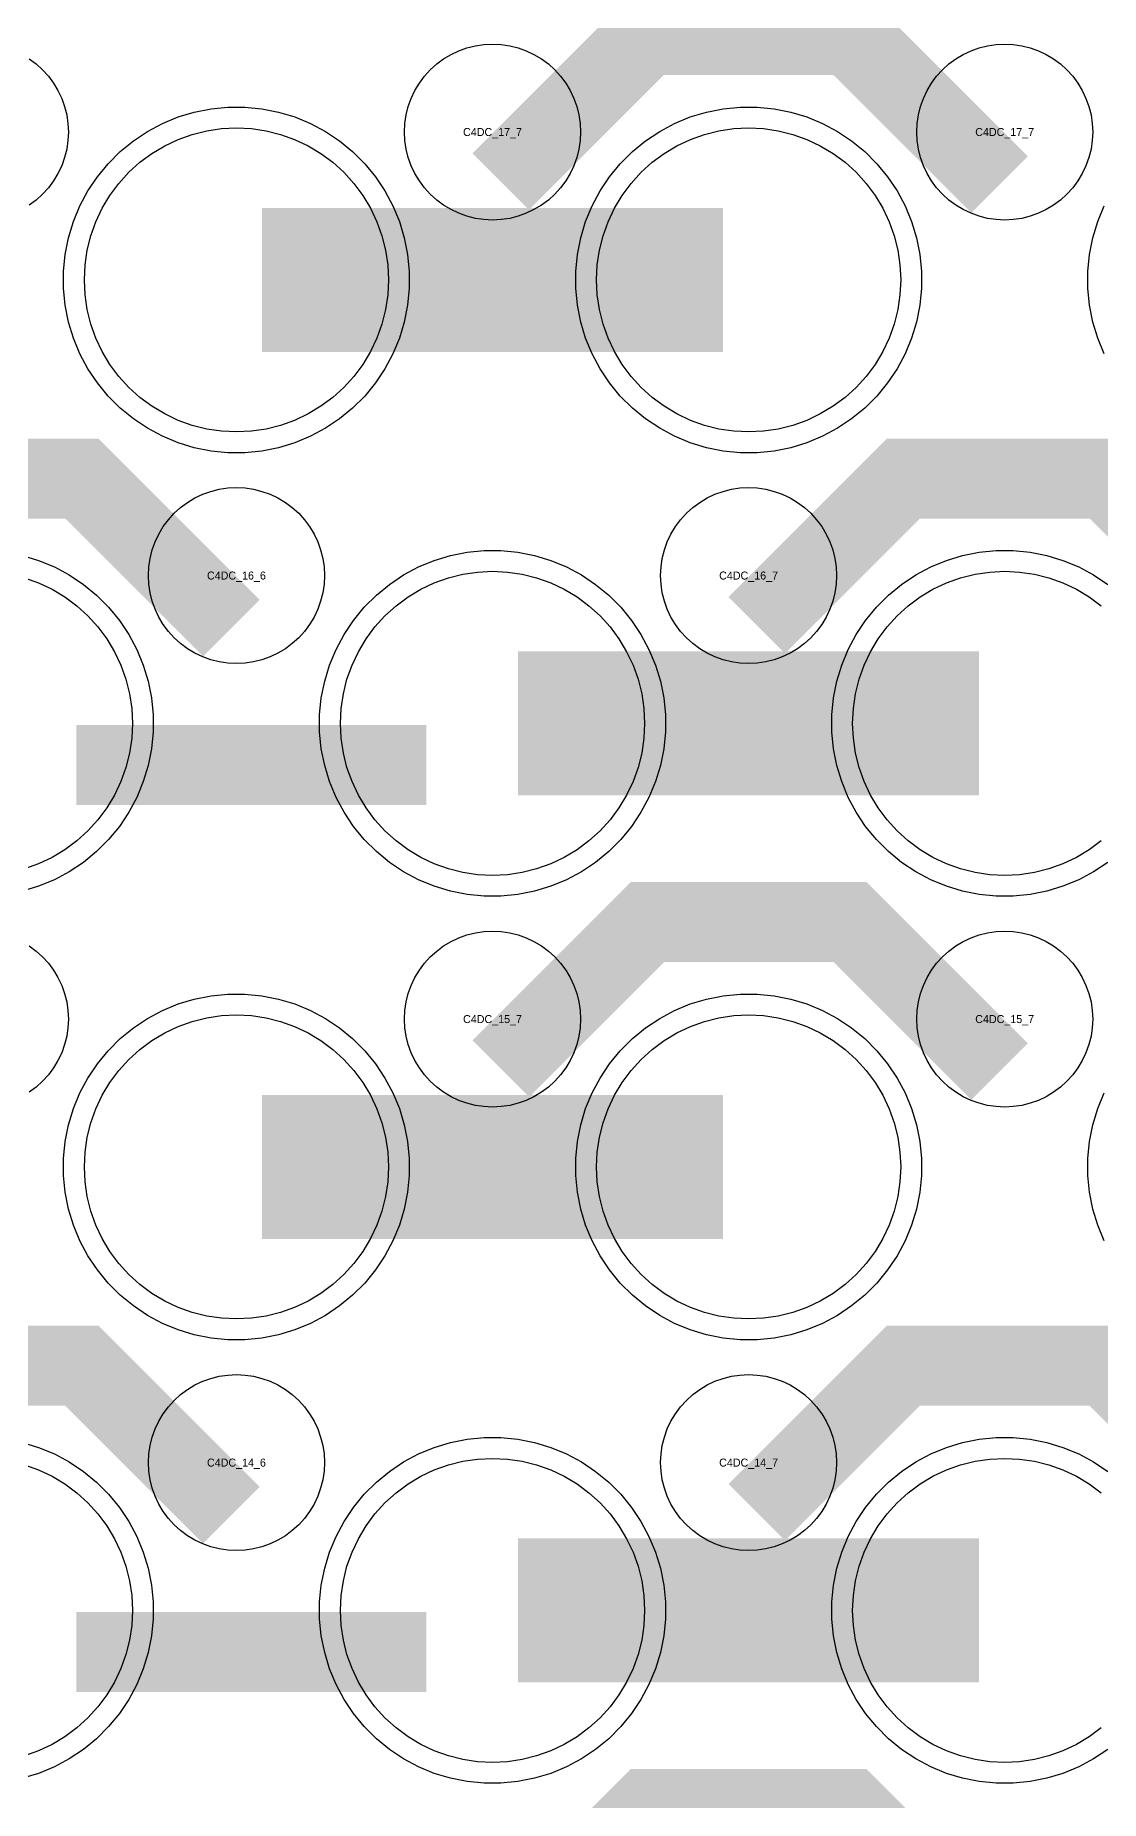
# Model space of a CAD drawing. Extents: x -11880 to 11880, y -14992 to 14992.
# Drawn here: x -9903 to -9570, y -12959 to -12408 of the extents above; entities that cross this region are included whole.
import ezdxf
from ezdxf.enums import TextEntityAlignment as Align

# ---------------------------------------------------------------- set-up
doc = ezdxf.new("R2010")
doc.units = 0
doc.header["$MEASUREMENT"] = 0
for name, color, linetype in [('GDS_775_DT_237', 138, 'CONTINUOUS'), ('RDL1_FS', 34, 'CONTINUOUS'), ('RDL_BS', 160, 'CONTINUOUS')]:
    doc.layers.add(name, color=color, linetype=linetype)

msp = doc.modelspace()

# ---------------------------------------------------------------- linework, layer by layer
at = {"layer": 'RDL1_FS'}
for points in [[(-9840, -12531.484), (-9844.657, -12531.255), (-9849.268, -12530.571), (-9853.791, -12529.439), (-9858.181, -12527.867), (-9862.395, -12525.875), (-9866.395, -12523.477), (-9870.14, -12520.699), (-9873.594, -12517.569), (-9876.724, -12514.115), (-9879.502, -12510.37), (-9881.9, -12506.37), (-9883.892, -12502.156), (-9885.464, -12497.766), (-9886.596, -12493.243), (-9887.28, -12488.632), (-9887.509, -12483.975), (-9887.28, -12479.318), (-9886.596, -12474.707), (-9885.464, -12470.184), (-9883.892, -12465.794), (-9881.9, -12461.58), (-9879.502, -12457.58), (-9876.724, -12453.835), (-9873.594, -12450.381), (-9870.14, -12447.251), (-9866.395, -12444.473), (-9862.395, -12442.075), (-9858.181, -12440.083), (-9853.791, -12438.511), (-9849.268, -12437.379), (-9844.657, -12436.695), (-9840, -12436.466), (-9835.343, -12436.695), (-9830.732, -12437.379), (-9826.209, -12438.511), (-9821.819, -12440.083), (-9817.605, -12442.075), (-9813.605, -12444.473), (-9809.86, -12447.251), (-9806.406, -12450.381), (-9803.276, -12453.835), (-9800.498, -12457.58), (-9798.1, -12461.58), (-9796.108, -12465.794), (-9794.536, -12470.184), (-9793.404, -12474.707), (-9792.72, -12479.318), (-9792.491, -12483.975), (-9792.72, -12488.632), (-9793.404, -12493.243), (-9794.536, -12497.766), (-9796.108, -12502.156), (-9798.1, -12506.37), (-9800.498, -12510.37), (-9803.276, -12514.115), (-9806.406, -12517.569), (-9809.86, -12520.699), (-9813.605, -12523.477), (-9817.605, -12525.875), (-9821.819, -12527.867), (-9826.209, -12529.439), (-9830.732, -12530.571), (-9835.343, -12531.255)], [(-9680, -12531.484), (-9684.657, -12531.255), (-9689.268, -12530.571), (-9693.791, -12529.439), (-9698.181, -12527.867), (-9702.395, -12525.875), (-9706.395, -12523.477), (-9710.14, -12520.699), (-9713.594, -12517.569), (-9716.724, -12514.115), (-9719.502, -12510.37), (-9721.9, -12506.37), (-9723.892, -12502.156), (-9725.464, -12497.766), (-9726.596, -12493.243), (-9727.28, -12488.632), (-9727.509, -12483.975), (-9727.28, -12479.318), (-9726.596, -12474.707), (-9725.464, -12470.184), (-9723.892, -12465.794), (-9721.9, -12461.58), (-9719.502, -12457.58), (-9716.724, -12453.835), (-9713.594, -12450.381), (-9710.14, -12447.251), (-9706.395, -12444.473), (-9702.395, -12442.075), (-9698.181, -12440.083), (-9693.791, -12438.511), (-9689.268, -12437.379), (-9684.657, -12436.695), (-9680, -12436.466), (-9675.343, -12436.695), (-9670.732, -12437.379), (-9666.209, -12438.511), (-9661.819, -12440.083), (-9657.605, -12442.075), (-9653.605, -12444.473), (-9649.86, -12447.251), (-9646.406, -12450.381), (-9643.276, -12453.835), (-9640.498, -12457.58), (-9638.1, -12461.58), (-9636.108, -12465.794), (-9634.536, -12470.184), (-9633.404, -12474.707), (-9632.72, -12479.318), (-9632.491, -12483.975), (-9632.72, -12488.632), (-9633.404, -12493.243), (-9634.536, -12497.766), (-9636.108, -12502.156), (-9638.1, -12506.37), (-9640.498, -12510.37), (-9643.276, -12514.115), (-9646.406, -12517.569), (-9649.86, -12520.699), (-9653.605, -12523.477), (-9657.605, -12525.875), (-9661.819, -12527.867), (-9666.209, -12529.439), (-9670.732, -12530.571), (-9675.343, -12531.255)], [(-9760, -12670.049), (-9764.657, -12669.82), (-9769.268, -12669.136), (-9773.791, -12668.004), (-9778.181, -12666.432), (-9782.395, -12664.44), (-9786.395, -12662.042), (-9790.14, -12659.264), (-9793.594, -12656.134), (-9796.724, -12652.68), (-9799.502, -12648.935), (-9801.9, -12644.935), (-9803.892, -12640.721), (-9805.464, -12636.331), (-9806.596, -12631.808), (-9807.28, -12627.197), (-9807.509, -12622.54), (-9807.28, -12617.883), (-9806.596, -12613.272), (-9805.464, -12608.749), (-9803.892, -12604.359), (-9801.9, -12600.145), (-9799.502, -12596.145), (-9796.724, -12592.4), (-9793.594, -12588.946), (-9790.14, -12585.816), (-9786.395, -12583.038), (-9782.395, -12580.64), (-9778.181, -12578.648), (-9773.791, -12577.076), (-9769.268, -12575.944), (-9764.657, -12575.26), (-9760, -12575.031), (-9755.343, -12575.26), (-9750.732, -12575.944), (-9746.209, -12577.076), (-9741.819, -12578.648), (-9737.605, -12580.64), (-9733.605, -12583.038), (-9729.86, -12585.816), (-9726.406, -12588.946), (-9723.276, -12592.4), (-9720.498, -12596.145), (-9718.1, -12600.145), (-9716.108, -12604.359), (-9714.536, -12608.749), (-9713.404, -12613.272), (-9712.72, -12617.883), (-9712.491, -12622.54), (-9712.72, -12627.197), (-9713.404, -12631.808), (-9714.536, -12636.331), (-9716.108, -12640.721), (-9718.1, -12644.935), (-9720.498, -12648.935), (-9723.276, -12652.68), (-9726.406, -12656.134), (-9729.86, -12659.264), (-9733.605, -12662.042), (-9737.605, -12664.44), (-9741.819, -12666.432), (-9746.209, -12668.004), (-9750.732, -12669.136), (-9755.343, -12669.82)], [(-9840, -12808.614), (-9844.657, -12808.385), (-9849.268, -12807.701), (-9853.791, -12806.569), (-9858.181, -12804.997), (-9862.395, -12803.005), (-9866.395, -12800.607), (-9870.14, -12797.829), (-9873.594, -12794.699), (-9876.724, -12791.245), (-9879.502, -12787.5), (-9881.9, -12783.5), (-9883.892, -12779.286), (-9885.464, -12774.896), (-9886.596, -12770.373), (-9887.28, -12765.762), (-9887.509, -12761.105), (-9887.28, -12756.448), (-9886.596, -12751.837), (-9885.464, -12747.314), (-9883.892, -12742.924), (-9881.9, -12738.71), (-9879.502, -12734.71), (-9876.724, -12730.965), (-9873.594, -12727.511), (-9870.14, -12724.381), (-9866.395, -12721.603), (-9862.395, -12719.205), (-9858.181, -12717.213), (-9853.791, -12715.641), (-9849.268, -12714.509), (-9844.657, -12713.825), (-9840, -12713.596), (-9835.343, -12713.825), (-9830.732, -12714.509), (-9826.209, -12715.641), (-9821.819, -12717.213), (-9817.605, -12719.205), (-9813.605, -12721.603), (-9809.86, -12724.381), (-9806.406, -12727.511), (-9803.276, -12730.965), (-9800.498, -12734.71), (-9798.1, -12738.71), (-9796.108, -12742.924), (-9794.536, -12747.314), (-9793.404, -12751.837), (-9792.72, -12756.448), (-9792.491, -12761.105), (-9792.72, -12765.762), (-9793.404, -12770.373), (-9794.536, -12774.896), (-9796.108, -12779.286), (-9798.1, -12783.5), (-9800.498, -12787.5), (-9803.276, -12791.245), (-9806.406, -12794.699), (-9809.86, -12797.829), (-9813.605, -12800.607), (-9817.605, -12803.005), (-9821.819, -12804.997), (-9826.209, -12806.569), (-9830.732, -12807.701), (-9835.343, -12808.385)], [(-9680, -12808.614), (-9684.657, -12808.385), (-9689.268, -12807.701), (-9693.791, -12806.569), (-9698.181, -12804.997), (-9702.395, -12803.005), (-9706.395, -12800.607), (-9710.14, -12797.829), (-9713.594, -12794.699), (-9716.724, -12791.245), (-9719.502, -12787.5), (-9721.9, -12783.5), (-9723.892, -12779.286), (-9725.464, -12774.896), (-9726.596, -12770.373), (-9727.28, -12765.762), (-9727.509, -12761.105), (-9727.28, -12756.448), (-9726.596, -12751.837), (-9725.464, -12747.314), (-9723.892, -12742.924), (-9721.9, -12738.71), (-9719.502, -12734.71), (-9716.724, -12730.965), (-9713.594, -12727.511), (-9710.14, -12724.381), (-9706.395, -12721.603), (-9702.395, -12719.205), (-9698.181, -12717.213), (-9693.791, -12715.641), (-9689.268, -12714.509), (-9684.657, -12713.825), (-9680, -12713.596), (-9675.343, -12713.825), (-9670.732, -12714.509), (-9666.209, -12715.641), (-9661.819, -12717.213), (-9657.605, -12719.205), (-9653.605, -12721.603), (-9649.86, -12724.381), (-9646.406, -12727.511), (-9643.276, -12730.965), (-9640.498, -12734.71), (-9638.1, -12738.71), (-9636.108, -12742.924), (-9634.536, -12747.314), (-9633.404, -12751.837), (-9632.72, -12756.448), (-9632.491, -12761.105), (-9632.72, -12765.762), (-9633.404, -12770.373), (-9634.536, -12774.896), (-9636.108, -12779.286), (-9638.1, -12783.5), (-9640.498, -12787.5), (-9643.276, -12791.245), (-9646.406, -12794.699), (-9649.86, -12797.829), (-9653.605, -12800.607), (-9657.605, -12803.005), (-9661.819, -12804.997), (-9666.209, -12806.569), (-9670.732, -12807.701), (-9675.343, -12808.385)], [(-9760, -12947.174), (-9764.657, -12946.945), (-9769.268, -12946.261), (-9773.791, -12945.129), (-9778.181, -12943.557), (-9782.395, -12941.565), (-9786.395, -12939.167), (-9790.14, -12936.389), (-9793.594, -12933.259), (-9796.724, -12929.805), (-9799.502, -12926.06), (-9801.9, -12922.06), (-9803.892, -12917.846), (-9805.464, -12913.456), (-9806.596, -12908.933), (-9807.28, -12904.322), (-9807.509, -12899.665), (-9807.28, -12895.008), (-9806.596, -12890.397), (-9805.464, -12885.874), (-9803.892, -12881.484), (-9801.9, -12877.27), (-9799.502, -12873.27), (-9796.724, -12869.525), (-9793.594, -12866.071), (-9790.14, -12862.941), (-9786.395, -12860.163), (-9782.395, -12857.765), (-9778.181, -12855.773), (-9773.791, -12854.201), (-9769.268, -12853.069), (-9764.657, -12852.385), (-9760, -12852.156), (-9755.343, -12852.385), (-9750.732, -12853.069), (-9746.209, -12854.201), (-9741.819, -12855.773), (-9737.605, -12857.765), (-9733.605, -12860.163), (-9729.86, -12862.941), (-9726.406, -12866.071), (-9723.276, -12869.525), (-9720.498, -12873.27), (-9718.1, -12877.27), (-9716.108, -12881.484), (-9714.536, -12885.874), (-9713.404, -12890.397), (-9712.72, -12895.008), (-9712.491, -12899.665), (-9712.72, -12904.322), (-9713.404, -12908.933), (-9714.536, -12913.456), (-9716.108, -12917.846), (-9718.1, -12922.06), (-9720.498, -12926.06), (-9723.276, -12929.805), (-9726.406, -12933.259), (-9729.86, -12936.389), (-9733.605, -12939.167), (-9737.605, -12941.565), (-9741.819, -12943.557), (-9746.209, -12945.129), (-9750.732, -12946.261), (-9755.343, -12946.945)]]:
    msp.add_lwpolyline(points, close=True, dxfattribs=at)
for points in [[(-9831.998, -12483.975, 45, 45, 0), (-9759.998, -12483.975, 45, 45, 0)], [(-9759.998, -12483.975, 45, 45, 0), (-9687.998, -12483.975, 45, 45, 0)], [(-9751.998, -12622.54, 45, 45, 0), (-9679.998, -12622.54, 45, 45, 0)], [(-9679.998, -12622.54, 45, 45, 0), (-9607.998, -12622.54, 45, 45, 0)], [(-9831.998, -12761.105, 45, 45, 0), (-9759.998, -12761.105, 45, 45, 0)], [(-9759.998, -12761.105, 45, 45, 0), (-9687.998, -12761.105, 45, 45, 0)], [(-9751.998, -12899.665, 45, 45, 0), (-9679.998, -12899.665, 45, 45, 0)], [(-9679.998, -12899.665, 45, 45, 0), (-9607.998, -12899.665, 45, 45, 0)]]:
    msp.add_lwpolyline(points, format="xyseb", dxfattribs=at)
for points in [[(-9906.209, -12577.076), (-9901.819, -12578.648), (-9897.605, -12580.64), (-9893.605, -12583.038), (-9889.86, -12585.816), (-9886.406, -12588.946), (-9883.276, -12592.4), (-9880.498, -12596.145), (-9878.1, -12600.145), (-9876.108, -12604.359), (-9874.536, -12608.749), (-9873.404, -12613.272), (-9872.72, -12617.883), (-9872.491, -12622.54), (-9872.72, -12627.197), (-9873.404, -12631.808), (-9874.536, -12636.331), (-9876.108, -12640.721), (-9878.1, -12644.935), (-9880.498, -12648.935), (-9883.276, -12652.68), (-9886.406, -12656.134), (-9889.86, -12659.264), (-9893.605, -12662.042), (-9897.605, -12664.44), (-9901.819, -12666.432), (-9906.209, -12668.004)], [(-9569.86, -12659.264), (-9573.605, -12662.042), (-9577.605, -12664.44), (-9581.819, -12666.432), (-9586.209, -12668.004), (-9590.732, -12669.136), (-9595.343, -12669.82), (-9600, -12670.049), (-9604.657, -12669.82), (-9609.268, -12669.136), (-9613.791, -12668.004), (-9618.181, -12666.432), (-9622.395, -12664.44), (-9626.395, -12662.042), (-9630.14, -12659.264), (-9633.594, -12656.134), (-9636.724, -12652.68), (-9639.502, -12648.935), (-9641.9, -12644.935), (-9643.892, -12640.721), (-9645.464, -12636.331), (-9646.596, -12631.808), (-9647.28, -12627.197), (-9647.509, -12622.54), (-9647.28, -12617.883), (-9646.596, -12613.272), (-9645.464, -12608.749), (-9643.892, -12604.359), (-9641.9, -12600.145), (-9639.502, -12596.145), (-9636.724, -12592.4), (-9633.594, -12588.946), (-9630.14, -12585.816), (-9626.395, -12583.038), (-9622.395, -12580.64), (-9618.181, -12578.648), (-9613.791, -12577.076), (-9609.268, -12575.944), (-9604.657, -12575.26), (-9600, -12575.031), (-9595.343, -12575.26), (-9590.732, -12575.944), (-9586.209, -12577.076), (-9581.819, -12578.648), (-9577.605, -12580.64), (-9573.605, -12583.038), (-9569.86, -12585.816)], [(-9906.209, -12854.201), (-9901.819, -12855.773), (-9897.605, -12857.765), (-9893.605, -12860.163), (-9889.86, -12862.941), (-9886.406, -12866.071), (-9883.276, -12869.525), (-9880.498, -12873.27), (-9878.1, -12877.27), (-9876.108, -12881.484), (-9874.536, -12885.874), (-9873.404, -12890.397), (-9872.72, -12895.008), (-9872.491, -12899.665), (-9872.72, -12904.322), (-9873.404, -12908.933), (-9874.536, -12913.456), (-9876.108, -12917.846), (-9878.1, -12922.06), (-9880.498, -12926.06), (-9883.276, -12929.805), (-9886.406, -12933.259), (-9889.86, -12936.389), (-9893.605, -12939.167), (-9897.605, -12941.565), (-9901.819, -12943.557), (-9906.209, -12945.129)], [(-9569.86, -12936.389), (-9573.605, -12939.167), (-9577.605, -12941.565), (-9581.819, -12943.557), (-9586.209, -12945.129), (-9590.732, -12946.261), (-9595.343, -12946.945), (-9600, -12947.174), (-9604.657, -12946.945), (-9609.268, -12946.261), (-9613.791, -12945.129), (-9618.181, -12943.557), (-9622.395, -12941.565), (-9626.395, -12939.167), (-9630.14, -12936.389), (-9633.594, -12933.259), (-9636.724, -12929.805), (-9639.502, -12926.06), (-9641.9, -12922.06), (-9643.892, -12917.846), (-9645.464, -12913.456), (-9646.596, -12908.933), (-9647.28, -12904.322), (-9647.509, -12899.665), (-9647.28, -12895.008), (-9646.596, -12890.397), (-9645.464, -12885.874), (-9643.892, -12881.484), (-9641.9, -12877.27), (-9639.502, -12873.27), (-9636.724, -12869.525), (-9633.594, -12866.071), (-9630.14, -12862.941), (-9626.395, -12860.163), (-9622.395, -12857.765), (-9618.181, -12855.773), (-9613.791, -12854.201), (-9609.268, -12853.069), (-9604.657, -12852.385), (-9600, -12852.156), (-9595.343, -12852.385), (-9590.732, -12853.069), (-9586.209, -12854.201), (-9581.819, -12855.773), (-9577.605, -12857.765), (-9573.605, -12860.163), (-9569.86, -12862.941)]]:
    msp.add_lwpolyline(points, dxfattribs=at)
at = {"layer": 'RDL_BS'}
for points in [[(-9757.438, -12453.289, 25, 25, 0), (-9711.623, -12407.474, 25, 25, 0), (-9678.07, -12407.474, 25, 25, 0)], [(-9601.599, -12454.188, 25, 25, 0), (-9648.313, -12407.474, 25, 25, 0), (-9678.071, -12407.474, 25, 25, 0)], [(-9841.599, -12592.753, 25, 25, 0), (-9888.313, -12546.039, 25, 25, 0), (-9918.071, -12546.039, 25, 25, 0)], [(-9677.438, -12591.854, 25, 25, 0), (-9631.623, -12546.039, 25, 25, 0), (-9598.07, -12546.039, 25, 25, 0)], [(-9521.599, -12592.753, 25, 25, 0), (-9568.313, -12546.039, 25, 25, 0), (-9598.071, -12546.039, 25, 25, 0)], [(-9889.984, -12635.553, 25, 25, 0), (-9780.719, -12635.553, 25, 25, 0)], [(-9757.438, -12730.419, 25, 25, 0), (-9711.623, -12684.604, 25, 25, 0), (-9678.07, -12684.604, 25, 25, 0)], [(-9601.599, -12731.318, 25, 25, 0), (-9648.313, -12684.604, 25, 25, 0), (-9678.071, -12684.604, 25, 25, 0)], [(-9841.599, -12869.878, 25, 25, 0), (-9888.313, -12823.164, 25, 25, 0), (-9918.071, -12823.164, 25, 25, 0)], [(-9677.438, -12868.979, 25, 25, 0), (-9631.623, -12823.164, 25, 25, 0), (-9598.07, -12823.164, 25, 25, 0)], [(-9521.599, -12869.878, 25, 25, 0), (-9568.313, -12823.164, 25, 25, 0), (-9598.071, -12823.164, 25, 25, 0)], [(-9889.984, -12912.678, 25, 25, 0), (-9780.719, -12912.678, 25, 25, 0)], [(-9757.438, -13007.544, 25, 25, 0), (-9711.623, -12961.729, 25, 25, 0), (-9678.07, -12961.729, 25, 25, 0)], [(-9601.599, -13008.443, 25, 25, 0), (-9648.313, -12961.729, 25, 25, 0), (-9678.071, -12961.729, 25, 25, 0)]]:
    msp.add_lwpolyline(points, format="xyseb", dxfattribs=at)
for points in [[(-9904.72, -12414.93), (-9902.557, -12416.533), (-9900.558, -12418.345), (-9898.746, -12420.344), (-9897.143, -12422.507), (-9895.75, -12424.831), (-9894.598, -12427.268), (-9893.691, -12429.803), (-9893.034, -12432.422), (-9892.638, -12435.094), (-9892.506, -12437.787), (-9892.638, -12440.48), (-9893.034, -12443.152), (-9893.691, -12445.771), (-9894.598, -12448.306), (-9895.75, -12450.743), (-9897.143, -12453.067), (-9898.746, -12455.23), (-9900.558, -12457.229), (-9902.557, -12459.041), (-9904.72, -12460.644)], [(-9567.809, -12665.976), (-9572.223, -12668.923), (-9576.885, -12671.415), (-9581.795, -12673.446), (-9586.835, -12674.977), (-9592.062, -12676.023), (-9597.356, -12676.54), (-9602.644, -12676.54), (-9607.938, -12676.023), (-9613.165, -12674.977), (-9618.205, -12673.446), (-9623.115, -12671.415), (-9627.777, -12668.923), (-9632.191, -12665.976), (-9636.292, -12662.614), (-9640.074, -12658.832), (-9643.436, -12654.731), (-9646.383, -12650.317), (-9648.875, -12645.655), (-9650.906, -12640.745), (-9652.437, -12635.705), (-9653.483, -12630.478), (-9654, -12625.184), (-9654, -12619.896), (-9653.483, -12614.602), (-9652.437, -12609.375), (-9650.906, -12604.335), (-9648.875, -12599.425), (-9646.383, -12594.763), (-9643.436, -12590.349), (-9640.074, -12586.248), (-9636.292, -12582.466), (-9632.191, -12579.104), (-9627.777, -12576.157), (-9623.115, -12573.665), (-9618.205, -12571.634), (-9613.165, -12570.103), (-9607.938, -12569.057), (-9602.644, -12568.54), (-9597.356, -12568.54), (-9592.062, -12569.057), (-9586.835, -12570.103), (-9581.795, -12571.634), (-9576.885, -12573.665), (-9572.223, -12576.157), (-9567.809, -12579.104)], [(-9906.835, -12570.103), (-9901.795, -12571.634), (-9896.885, -12573.665), (-9892.223, -12576.157), (-9887.809, -12579.104), (-9883.708, -12582.466), (-9879.926, -12586.248), (-9876.564, -12590.349), (-9873.617, -12594.763), (-9871.125, -12599.425), (-9869.094, -12604.335), (-9867.563, -12609.375), (-9866.517, -12614.602), (-9866, -12619.896), (-9866, -12625.184), (-9866.517, -12630.478), (-9867.563, -12635.705), (-9869.094, -12640.745), (-9871.125, -12645.655), (-9873.617, -12650.317), (-9876.564, -12654.731), (-9879.926, -12658.832), (-9883.708, -12662.614), (-9887.809, -12665.976), (-9892.223, -12668.923), (-9896.885, -12671.415), (-9901.795, -12673.446), (-9906.835, -12674.977)], [(-9904.72, -12692.06), (-9902.557, -12693.663), (-9900.558, -12695.475), (-9898.746, -12697.474), (-9897.143, -12699.637), (-9895.75, -12701.961), (-9894.598, -12704.398), (-9893.691, -12706.933), (-9893.034, -12709.552), (-9892.638, -12712.224), (-9892.506, -12714.917), (-9892.638, -12717.61), (-9893.034, -12720.282), (-9893.691, -12722.901), (-9894.598, -12725.436), (-9895.75, -12727.873), (-9897.143, -12730.197), (-9898.746, -12732.36), (-9900.558, -12734.359), (-9902.557, -12736.171), (-9904.72, -12737.774)], [(-9906.835, -12847.228), (-9901.795, -12848.759), (-9896.885, -12850.79), (-9892.223, -12853.282), (-9887.809, -12856.229), (-9883.708, -12859.591), (-9879.926, -12863.373), (-9876.564, -12867.474), (-9873.617, -12871.888), (-9871.125, -12876.55), (-9869.094, -12881.46), (-9867.563, -12886.5), (-9866.517, -12891.727), (-9866, -12897.021), (-9866, -12902.309), (-9866.517, -12907.603), (-9867.563, -12912.83), (-9869.094, -12917.87), (-9871.125, -12922.78), (-9873.617, -12927.442), (-9876.564, -12931.856), (-9879.926, -12935.957), (-9883.708, -12939.739), (-9887.809, -12943.101), (-9892.223, -12946.048), (-9896.885, -12948.54), (-9901.795, -12950.571), (-9906.835, -12952.102)], [(-9567.809, -12943.101), (-9572.223, -12946.048), (-9576.885, -12948.54), (-9581.795, -12950.571), (-9586.835, -12952.102), (-9592.062, -12953.148), (-9597.356, -12953.665), (-9602.644, -12953.665), (-9607.938, -12953.148), (-9613.165, -12952.102), (-9618.205, -12950.571), (-9623.115, -12948.54), (-9627.777, -12946.048), (-9632.191, -12943.101), (-9636.292, -12939.739), (-9640.074, -12935.957), (-9643.436, -12931.856), (-9646.383, -12927.442), (-9648.875, -12922.78), (-9650.906, -12917.87), (-9652.437, -12912.83), (-9653.483, -12907.603), (-9654, -12902.309), (-9654, -12897.021), (-9653.483, -12891.727), (-9652.437, -12886.5), (-9650.906, -12881.46), (-9648.875, -12876.55), (-9646.383, -12871.888), (-9643.436, -12867.474), (-9640.074, -12863.373), (-9636.292, -12859.591), (-9632.191, -12856.229), (-9627.777, -12853.282), (-9623.115, -12850.79), (-9618.205, -12848.759), (-9613.165, -12847.228), (-9607.938, -12846.182), (-9602.644, -12845.665), (-9597.356, -12845.665), (-9592.062, -12846.182), (-9586.835, -12847.228), (-9581.795, -12848.759), (-9576.885, -12850.79), (-9572.223, -12853.282), (-9567.809, -12856.229)]]:
    msp.add_lwpolyline(points, dxfattribs=at)
for points in [[(-9760, -12465.281), (-9762.693, -12465.149), (-9765.365, -12464.753), (-9767.984, -12464.096), (-9770.519, -12463.189), (-9772.956, -12462.037), (-9775.28, -12460.644), (-9777.443, -12459.041), (-9779.442, -12457.229), (-9781.254, -12455.23), (-9782.857, -12453.067), (-9784.25, -12450.743), (-9785.402, -12448.306), (-9786.309, -12445.771), (-9786.966, -12443.152), (-9787.362, -12440.48), (-9787.494, -12437.787), (-9787.362, -12435.094), (-9786.966, -12432.422), (-9786.309, -12429.803), (-9785.402, -12427.268), (-9784.25, -12424.831), (-9782.857, -12422.507), (-9781.254, -12420.344), (-9779.442, -12418.345), (-9777.443, -12416.533), (-9775.28, -12414.93), (-9772.956, -12413.537), (-9770.519, -12412.385), (-9767.984, -12411.478), (-9765.365, -12410.821), (-9762.693, -12410.425), (-9760, -12410.293), (-9757.307, -12410.425), (-9754.635, -12410.821), (-9752.016, -12411.478), (-9749.481, -12412.385), (-9747.044, -12413.537), (-9744.72, -12414.93), (-9742.557, -12416.533), (-9740.558, -12418.345), (-9738.746, -12420.344), (-9737.143, -12422.507), (-9735.75, -12424.831), (-9734.598, -12427.268), (-9733.691, -12429.803), (-9733.034, -12432.422), (-9732.638, -12435.094), (-9732.506, -12437.787), (-9732.638, -12440.48), (-9733.034, -12443.152), (-9733.691, -12445.771), (-9734.598, -12448.306), (-9735.75, -12450.743), (-9737.143, -12453.067), (-9738.746, -12455.23), (-9740.558, -12457.229), (-9742.557, -12459.041), (-9744.72, -12460.644), (-9747.044, -12462.037), (-9749.481, -12463.189), (-9752.016, -12464.096), (-9754.635, -12464.753), (-9757.307, -12465.149)], [(-9600, -12465.281), (-9602.693, -12465.149), (-9605.365, -12464.753), (-9607.984, -12464.096), (-9610.519, -12463.189), (-9612.956, -12462.037), (-9615.28, -12460.644), (-9617.443, -12459.041), (-9619.442, -12457.229), (-9621.254, -12455.23), (-9622.857, -12453.067), (-9624.25, -12450.743), (-9625.402, -12448.306), (-9626.309, -12445.771), (-9626.966, -12443.152), (-9627.362, -12440.48), (-9627.494, -12437.787), (-9627.362, -12435.094), (-9626.966, -12432.422), (-9626.309, -12429.803), (-9625.402, -12427.268), (-9624.25, -12424.831), (-9622.857, -12422.507), (-9621.254, -12420.344), (-9619.442, -12418.345), (-9617.443, -12416.533), (-9615.28, -12414.93), (-9612.956, -12413.537), (-9610.519, -12412.385), (-9607.984, -12411.478), (-9605.365, -12410.821), (-9602.693, -12410.425), (-9600, -12410.293), (-9597.307, -12410.425), (-9594.635, -12410.821), (-9592.016, -12411.478), (-9589.481, -12412.385), (-9587.044, -12413.537), (-9584.72, -12414.93), (-9582.557, -12416.533), (-9580.558, -12418.345), (-9578.746, -12420.344), (-9577.143, -12422.507), (-9575.75, -12424.831), (-9574.598, -12427.268), (-9573.691, -12429.803), (-9573.034, -12432.422), (-9572.638, -12435.094), (-9572.506, -12437.787), (-9572.638, -12440.48), (-9573.034, -12443.152), (-9573.691, -12445.771), (-9574.598, -12448.306), (-9575.75, -12450.743), (-9577.143, -12453.067), (-9578.746, -12455.23), (-9580.558, -12457.229), (-9582.557, -12459.041), (-9584.72, -12460.644), (-9587.044, -12462.037), (-9589.481, -12463.189), (-9592.016, -12464.096), (-9594.635, -12464.753), (-9597.307, -12465.149)], [(-9842.644, -12537.975), (-9847.938, -12537.458), (-9853.165, -12536.412), (-9858.205, -12534.881), (-9863.115, -12532.85), (-9867.777, -12530.358), (-9872.191, -12527.411), (-9876.292, -12524.049), (-9880.074, -12520.267), (-9883.436, -12516.166), (-9886.383, -12511.752), (-9888.875, -12507.09), (-9890.906, -12502.18), (-9892.437, -12497.14), (-9893.483, -12491.913), (-9894, -12486.619), (-9894, -12481.331), (-9893.483, -12476.037), (-9892.437, -12470.81), (-9890.906, -12465.77), (-9888.875, -12460.86), (-9886.383, -12456.198), (-9883.436, -12451.784), (-9880.074, -12447.683), (-9876.292, -12443.901), (-9872.191, -12440.539), (-9867.777, -12437.592), (-9863.115, -12435.1), (-9858.205, -12433.069), (-9853.165, -12431.538), (-9847.938, -12430.492), (-9842.644, -12429.975), (-9837.356, -12429.975), (-9832.062, -12430.492), (-9826.835, -12431.538), (-9821.795, -12433.069), (-9816.885, -12435.1), (-9812.223, -12437.592), (-9807.809, -12440.539), (-9803.708, -12443.901), (-9799.926, -12447.683), (-9796.564, -12451.784), (-9793.617, -12456.198), (-9791.125, -12460.86), (-9789.094, -12465.77), (-9787.563, -12470.81), (-9786.517, -12476.037), (-9786, -12481.331), (-9786, -12486.619), (-9786.517, -12491.913), (-9787.563, -12497.14), (-9789.094, -12502.18), (-9791.125, -12507.09), (-9793.617, -12511.752), (-9796.564, -12516.166), (-9799.926, -12520.267), (-9803.708, -12524.049), (-9807.809, -12527.411), (-9812.223, -12530.358), (-9816.885, -12532.85), (-9821.795, -12534.881), (-9826.835, -12536.412), (-9832.062, -12537.458), (-9837.356, -12537.975)], [(-9682.644, -12537.975), (-9687.938, -12537.458), (-9693.165, -12536.412), (-9698.205, -12534.881), (-9703.115, -12532.85), (-9707.777, -12530.358), (-9712.191, -12527.411), (-9716.292, -12524.049), (-9720.074, -12520.267), (-9723.436, -12516.166), (-9726.383, -12511.752), (-9728.875, -12507.09), (-9730.906, -12502.18), (-9732.437, -12497.14), (-9733.483, -12491.913), (-9734, -12486.619), (-9734, -12481.331), (-9733.483, -12476.037), (-9732.437, -12470.81), (-9730.906, -12465.77), (-9728.875, -12460.86), (-9726.383, -12456.198), (-9723.436, -12451.784), (-9720.074, -12447.683), (-9716.292, -12443.901), (-9712.191, -12440.539), (-9707.777, -12437.592), (-9703.115, -12435.1), (-9698.205, -12433.069), (-9693.165, -12431.538), (-9687.938, -12430.492), (-9682.644, -12429.975), (-9677.356, -12429.975), (-9672.062, -12430.492), (-9666.835, -12431.538), (-9661.795, -12433.069), (-9656.885, -12435.1), (-9652.223, -12437.592), (-9647.809, -12440.539), (-9643.708, -12443.901), (-9639.926, -12447.683), (-9636.564, -12451.784), (-9633.617, -12456.198), (-9631.125, -12460.86), (-9629.094, -12465.77), (-9627.563, -12470.81), (-9626.517, -12476.037), (-9626, -12481.331), (-9626, -12486.619), (-9626.517, -12491.913), (-9627.563, -12497.14), (-9629.094, -12502.18), (-9631.125, -12507.09), (-9633.617, -12511.752), (-9636.564, -12516.166), (-9639.926, -12520.267), (-9643.708, -12524.049), (-9647.809, -12527.411), (-9652.223, -12530.358), (-9656.885, -12532.85), (-9661.795, -12534.881), (-9666.835, -12536.412), (-9672.062, -12537.458), (-9677.356, -12537.975)], [(-9840, -12603.846), (-9842.693, -12603.714), (-9845.365, -12603.318), (-9847.984, -12602.661), (-9850.519, -12601.754), (-9852.956, -12600.602), (-9855.28, -12599.209), (-9857.443, -12597.606), (-9859.442, -12595.794), (-9861.254, -12593.795), (-9862.857, -12591.632), (-9864.25, -12589.308), (-9865.402, -12586.871), (-9866.309, -12584.336), (-9866.966, -12581.717), (-9867.362, -12579.045), (-9867.494, -12576.352), (-9867.362, -12573.659), (-9866.966, -12570.987), (-9866.309, -12568.368), (-9865.402, -12565.833), (-9864.25, -12563.396), (-9862.857, -12561.072), (-9861.254, -12558.909), (-9859.442, -12556.91), (-9857.443, -12555.098), (-9855.28, -12553.495), (-9852.956, -12552.102), (-9850.519, -12550.95), (-9847.984, -12550.043), (-9845.365, -12549.386), (-9842.693, -12548.99), (-9840, -12548.858), (-9837.307, -12548.99), (-9834.635, -12549.386), (-9832.016, -12550.043), (-9829.481, -12550.95), (-9827.044, -12552.102), (-9824.72, -12553.495), (-9822.557, -12555.098), (-9820.558, -12556.91), (-9818.746, -12558.909), (-9817.143, -12561.072), (-9815.75, -12563.396), (-9814.598, -12565.833), (-9813.691, -12568.368), (-9813.034, -12570.987), (-9812.638, -12573.659), (-9812.506, -12576.352), (-9812.638, -12579.045), (-9813.034, -12581.717), (-9813.691, -12584.336), (-9814.598, -12586.871), (-9815.75, -12589.308), (-9817.143, -12591.632), (-9818.746, -12593.795), (-9820.558, -12595.794), (-9822.557, -12597.606), (-9824.72, -12599.209), (-9827.044, -12600.602), (-9829.481, -12601.754), (-9832.016, -12602.661), (-9834.635, -12603.318), (-9837.307, -12603.714)], [(-9680, -12603.846), (-9682.693, -12603.714), (-9685.365, -12603.318), (-9687.984, -12602.661), (-9690.519, -12601.754), (-9692.956, -12600.602), (-9695.28, -12599.209), (-9697.443, -12597.606), (-9699.442, -12595.794), (-9701.254, -12593.795), (-9702.857, -12591.632), (-9704.25, -12589.308), (-9705.402, -12586.871), (-9706.309, -12584.336), (-9706.966, -12581.717), (-9707.362, -12579.045), (-9707.494, -12576.352), (-9707.362, -12573.659), (-9706.966, -12570.987), (-9706.309, -12568.368), (-9705.402, -12565.833), (-9704.25, -12563.396), (-9702.857, -12561.072), (-9701.254, -12558.909), (-9699.442, -12556.91), (-9697.443, -12555.098), (-9695.28, -12553.495), (-9692.956, -12552.102), (-9690.519, -12550.95), (-9687.984, -12550.043), (-9685.365, -12549.386), (-9682.693, -12548.99), (-9680, -12548.858), (-9677.307, -12548.99), (-9674.635, -12549.386), (-9672.016, -12550.043), (-9669.481, -12550.95), (-9667.044, -12552.102), (-9664.72, -12553.495), (-9662.557, -12555.098), (-9660.558, -12556.91), (-9658.746, -12558.909), (-9657.143, -12561.072), (-9655.75, -12563.396), (-9654.598, -12565.833), (-9653.691, -12568.368), (-9653.034, -12570.987), (-9652.638, -12573.659), (-9652.506, -12576.352), (-9652.638, -12579.045), (-9653.034, -12581.717), (-9653.691, -12584.336), (-9654.598, -12586.871), (-9655.75, -12589.308), (-9657.143, -12591.632), (-9658.746, -12593.795), (-9660.558, -12595.794), (-9662.557, -12597.606), (-9664.72, -12599.209), (-9667.044, -12600.602), (-9669.481, -12601.754), (-9672.016, -12602.661), (-9674.635, -12603.318), (-9677.307, -12603.714)], [(-9762.644, -12676.54), (-9767.938, -12676.023), (-9773.165, -12674.977), (-9778.205, -12673.446), (-9783.115, -12671.415), (-9787.777, -12668.923), (-9792.191, -12665.976), (-9796.292, -12662.614), (-9800.074, -12658.832), (-9803.436, -12654.731), (-9806.383, -12650.317), (-9808.875, -12645.655), (-9810.906, -12640.745), (-9812.437, -12635.705), (-9813.483, -12630.478), (-9814, -12625.184), (-9814, -12619.896), (-9813.483, -12614.602), (-9812.437, -12609.375), (-9810.906, -12604.335), (-9808.875, -12599.425), (-9806.383, -12594.763), (-9803.436, -12590.349), (-9800.074, -12586.248), (-9796.292, -12582.466), (-9792.191, -12579.104), (-9787.777, -12576.157), (-9783.115, -12573.665), (-9778.205, -12571.634), (-9773.165, -12570.103), (-9767.938, -12569.057), (-9762.644, -12568.54), (-9757.356, -12568.54), (-9752.062, -12569.057), (-9746.835, -12570.103), (-9741.795, -12571.634), (-9736.885, -12573.665), (-9732.223, -12576.157), (-9727.809, -12579.104), (-9723.708, -12582.466), (-9719.926, -12586.248), (-9716.564, -12590.349), (-9713.617, -12594.763), (-9711.125, -12599.425), (-9709.094, -12604.335), (-9707.563, -12609.375), (-9706.517, -12614.602), (-9706, -12619.896), (-9706, -12625.184), (-9706.517, -12630.478), (-9707.563, -12635.705), (-9709.094, -12640.745), (-9711.125, -12645.655), (-9713.617, -12650.317), (-9716.564, -12654.731), (-9719.926, -12658.832), (-9723.708, -12662.614), (-9727.809, -12665.976), (-9732.223, -12668.923), (-9736.885, -12671.415), (-9741.795, -12673.446), (-9746.835, -12674.977), (-9752.062, -12676.023), (-9757.356, -12676.54)], [(-9760, -12742.411), (-9762.693, -12742.279), (-9765.365, -12741.883), (-9767.984, -12741.226), (-9770.519, -12740.319), (-9772.956, -12739.167), (-9775.28, -12737.774), (-9777.443, -12736.171), (-9779.442, -12734.359), (-9781.254, -12732.36), (-9782.857, -12730.197), (-9784.25, -12727.873), (-9785.402, -12725.436), (-9786.309, -12722.901), (-9786.966, -12720.282), (-9787.362, -12717.61), (-9787.494, -12714.917), (-9787.362, -12712.224), (-9786.966, -12709.552), (-9786.309, -12706.933), (-9785.402, -12704.398), (-9784.25, -12701.961), (-9782.857, -12699.637), (-9781.254, -12697.474), (-9779.442, -12695.475), (-9777.443, -12693.663), (-9775.28, -12692.06), (-9772.956, -12690.667), (-9770.519, -12689.515), (-9767.984, -12688.608), (-9765.365, -12687.951), (-9762.693, -12687.555), (-9760, -12687.423), (-9757.307, -12687.555), (-9754.635, -12687.951), (-9752.016, -12688.608), (-9749.481, -12689.515), (-9747.044, -12690.667), (-9744.72, -12692.06), (-9742.557, -12693.663), (-9740.558, -12695.475), (-9738.746, -12697.474), (-9737.143, -12699.637), (-9735.75, -12701.961), (-9734.598, -12704.398), (-9733.691, -12706.933), (-9733.034, -12709.552), (-9732.638, -12712.224), (-9732.506, -12714.917), (-9732.638, -12717.61), (-9733.034, -12720.282), (-9733.691, -12722.901), (-9734.598, -12725.436), (-9735.75, -12727.873), (-9737.143, -12730.197), (-9738.746, -12732.36), (-9740.558, -12734.359), (-9742.557, -12736.171), (-9744.72, -12737.774), (-9747.044, -12739.167), (-9749.481, -12740.319), (-9752.016, -12741.226), (-9754.635, -12741.883), (-9757.307, -12742.279)], [(-9600, -12742.411), (-9602.693, -12742.279), (-9605.365, -12741.883), (-9607.984, -12741.226), (-9610.519, -12740.319), (-9612.956, -12739.167), (-9615.28, -12737.774), (-9617.443, -12736.171), (-9619.442, -12734.359), (-9621.254, -12732.36), (-9622.857, -12730.197), (-9624.25, -12727.873), (-9625.402, -12725.436), (-9626.309, -12722.901), (-9626.966, -12720.282), (-9627.362, -12717.61), (-9627.494, -12714.917), (-9627.362, -12712.224), (-9626.966, -12709.552), (-9626.309, -12706.933), (-9625.402, -12704.398), (-9624.25, -12701.961), (-9622.857, -12699.637), (-9621.254, -12697.474), (-9619.442, -12695.475), (-9617.443, -12693.663), (-9615.28, -12692.06), (-9612.956, -12690.667), (-9610.519, -12689.515), (-9607.984, -12688.608), (-9605.365, -12687.951), (-9602.693, -12687.555), (-9600, -12687.423), (-9597.307, -12687.555), (-9594.635, -12687.951), (-9592.016, -12688.608), (-9589.481, -12689.515), (-9587.044, -12690.667), (-9584.72, -12692.06), (-9582.557, -12693.663), (-9580.558, -12695.475), (-9578.746, -12697.474), (-9577.143, -12699.637), (-9575.75, -12701.961), (-9574.598, -12704.398), (-9573.691, -12706.933), (-9573.034, -12709.552), (-9572.638, -12712.224), (-9572.506, -12714.917), (-9572.638, -12717.61), (-9573.034, -12720.282), (-9573.691, -12722.901), (-9574.598, -12725.436), (-9575.75, -12727.873), (-9577.143, -12730.197), (-9578.746, -12732.36), (-9580.558, -12734.359), (-9582.557, -12736.171), (-9584.72, -12737.774), (-9587.044, -12739.167), (-9589.481, -12740.319), (-9592.016, -12741.226), (-9594.635, -12741.883), (-9597.307, -12742.279)], [(-9842.644, -12815.105), (-9847.938, -12814.588), (-9853.165, -12813.542), (-9858.205, -12812.011), (-9863.115, -12809.98), (-9867.777, -12807.488), (-9872.191, -12804.541), (-9876.292, -12801.179), (-9880.074, -12797.397), (-9883.436, -12793.296), (-9886.383, -12788.882), (-9888.875, -12784.22), (-9890.906, -12779.31), (-9892.437, -12774.27), (-9893.483, -12769.043), (-9894, -12763.749), (-9894, -12758.461), (-9893.483, -12753.167), (-9892.437, -12747.94), (-9890.906, -12742.9), (-9888.875, -12737.99), (-9886.383, -12733.328), (-9883.436, -12728.914), (-9880.074, -12724.813), (-9876.292, -12721.031), (-9872.191, -12717.669), (-9867.777, -12714.722), (-9863.115, -12712.23), (-9858.205, -12710.199), (-9853.165, -12708.668), (-9847.938, -12707.622), (-9842.644, -12707.105), (-9837.356, -12707.105), (-9832.062, -12707.622), (-9826.835, -12708.668), (-9821.795, -12710.199), (-9816.885, -12712.23), (-9812.223, -12714.722), (-9807.809, -12717.669), (-9803.708, -12721.031), (-9799.926, -12724.813), (-9796.564, -12728.914), (-9793.617, -12733.328), (-9791.125, -12737.99), (-9789.094, -12742.9), (-9787.563, -12747.94), (-9786.517, -12753.167), (-9786, -12758.461), (-9786, -12763.749), (-9786.517, -12769.043), (-9787.563, -12774.27), (-9789.094, -12779.31), (-9791.125, -12784.22), (-9793.617, -12788.882), (-9796.564, -12793.296), (-9799.926, -12797.397), (-9803.708, -12801.179), (-9807.809, -12804.541), (-9812.223, -12807.488), (-9816.885, -12809.98), (-9821.795, -12812.011), (-9826.835, -12813.542), (-9832.062, -12814.588), (-9837.356, -12815.105)], [(-9682.644, -12815.105), (-9687.938, -12814.588), (-9693.165, -12813.542), (-9698.205, -12812.011), (-9703.115, -12809.98), (-9707.777, -12807.488), (-9712.191, -12804.541), (-9716.292, -12801.179), (-9720.074, -12797.397), (-9723.436, -12793.296), (-9726.383, -12788.882), (-9728.875, -12784.22), (-9730.906, -12779.31), (-9732.437, -12774.27), (-9733.483, -12769.043), (-9734, -12763.749), (-9734, -12758.461), (-9733.483, -12753.167), (-9732.437, -12747.94), (-9730.906, -12742.9), (-9728.875, -12737.99), (-9726.383, -12733.328), (-9723.436, -12728.914), (-9720.074, -12724.813), (-9716.292, -12721.031), (-9712.191, -12717.669), (-9707.777, -12714.722), (-9703.115, -12712.23), (-9698.205, -12710.199), (-9693.165, -12708.668), (-9687.938, -12707.622), (-9682.644, -12707.105), (-9677.356, -12707.105), (-9672.062, -12707.622), (-9666.835, -12708.668), (-9661.795, -12710.199), (-9656.885, -12712.23), (-9652.223, -12714.722), (-9647.809, -12717.669), (-9643.708, -12721.031), (-9639.926, -12724.813), (-9636.564, -12728.914), (-9633.617, -12733.328), (-9631.125, -12737.99), (-9629.094, -12742.9), (-9627.563, -12747.94), (-9626.517, -12753.167), (-9626, -12758.461), (-9626, -12763.749), (-9626.517, -12769.043), (-9627.563, -12774.27), (-9629.094, -12779.31), (-9631.125, -12784.22), (-9633.617, -12788.882), (-9636.564, -12793.296), (-9639.926, -12797.397), (-9643.708, -12801.179), (-9647.809, -12804.541), (-9652.223, -12807.488), (-9656.885, -12809.98), (-9661.795, -12812.011), (-9666.835, -12813.542), (-9672.062, -12814.588), (-9677.356, -12815.105)], [(-9840, -12880.971), (-9842.693, -12880.839), (-9845.365, -12880.443), (-9847.984, -12879.786), (-9850.519, -12878.879), (-9852.956, -12877.727), (-9855.28, -12876.334), (-9857.443, -12874.731), (-9859.442, -12872.919), (-9861.254, -12870.92), (-9862.857, -12868.757), (-9864.25, -12866.433), (-9865.402, -12863.996), (-9866.309, -12861.461), (-9866.966, -12858.842), (-9867.362, -12856.17), (-9867.494, -12853.477), (-9867.362, -12850.784), (-9866.966, -12848.112), (-9866.309, -12845.493), (-9865.402, -12842.958), (-9864.25, -12840.521), (-9862.857, -12838.197), (-9861.254, -12836.034), (-9859.442, -12834.035), (-9857.443, -12832.223), (-9855.28, -12830.62), (-9852.956, -12829.227), (-9850.519, -12828.075), (-9847.984, -12827.168), (-9845.365, -12826.511), (-9842.693, -12826.115), (-9840, -12825.983), (-9837.307, -12826.115), (-9834.635, -12826.511), (-9832.016, -12827.168), (-9829.481, -12828.075), (-9827.044, -12829.227), (-9824.72, -12830.62), (-9822.557, -12832.223), (-9820.558, -12834.035), (-9818.746, -12836.034), (-9817.143, -12838.197), (-9815.75, -12840.521), (-9814.598, -12842.958), (-9813.691, -12845.493), (-9813.034, -12848.112), (-9812.638, -12850.784), (-9812.506, -12853.477), (-9812.638, -12856.17), (-9813.034, -12858.842), (-9813.691, -12861.461), (-9814.598, -12863.996), (-9815.75, -12866.433), (-9817.143, -12868.757), (-9818.746, -12870.92), (-9820.558, -12872.919), (-9822.557, -12874.731), (-9824.72, -12876.334), (-9827.044, -12877.727), (-9829.481, -12878.879), (-9832.016, -12879.786), (-9834.635, -12880.443), (-9837.307, -12880.839)], [(-9680, -12880.971), (-9682.693, -12880.839), (-9685.365, -12880.443), (-9687.984, -12879.786), (-9690.519, -12878.879), (-9692.956, -12877.727), (-9695.28, -12876.334), (-9697.443, -12874.731), (-9699.442, -12872.919), (-9701.254, -12870.92), (-9702.857, -12868.757), (-9704.25, -12866.433), (-9705.402, -12863.996), (-9706.309, -12861.461), (-9706.966, -12858.842), (-9707.362, -12856.17), (-9707.494, -12853.477), (-9707.362, -12850.784), (-9706.966, -12848.112), (-9706.309, -12845.493), (-9705.402, -12842.958), (-9704.25, -12840.521), (-9702.857, -12838.197), (-9701.254, -12836.034), (-9699.442, -12834.035), (-9697.443, -12832.223), (-9695.28, -12830.62), (-9692.956, -12829.227), (-9690.519, -12828.075), (-9687.984, -12827.168), (-9685.365, -12826.511), (-9682.693, -12826.115), (-9680, -12825.983), (-9677.307, -12826.115), (-9674.635, -12826.511), (-9672.016, -12827.168), (-9669.481, -12828.075), (-9667.044, -12829.227), (-9664.72, -12830.62), (-9662.557, -12832.223), (-9660.558, -12834.035), (-9658.746, -12836.034), (-9657.143, -12838.197), (-9655.75, -12840.521), (-9654.598, -12842.958), (-9653.691, -12845.493), (-9653.034, -12848.112), (-9652.638, -12850.784), (-9652.506, -12853.477), (-9652.638, -12856.17), (-9653.034, -12858.842), (-9653.691, -12861.461), (-9654.598, -12863.996), (-9655.75, -12866.433), (-9657.143, -12868.757), (-9658.746, -12870.92), (-9660.558, -12872.919), (-9662.557, -12874.731), (-9664.72, -12876.334), (-9667.044, -12877.727), (-9669.481, -12878.879), (-9672.016, -12879.786), (-9674.635, -12880.443), (-9677.307, -12880.839)], [(-9762.644, -12953.665), (-9767.938, -12953.148), (-9773.165, -12952.102), (-9778.205, -12950.571), (-9783.115, -12948.54), (-9787.777, -12946.048), (-9792.191, -12943.101), (-9796.292, -12939.739), (-9800.074, -12935.957), (-9803.436, -12931.856), (-9806.383, -12927.442), (-9808.875, -12922.78), (-9810.906, -12917.87), (-9812.437, -12912.83), (-9813.483, -12907.603), (-9814, -12902.309), (-9814, -12897.021), (-9813.483, -12891.727), (-9812.437, -12886.5), (-9810.906, -12881.46), (-9808.875, -12876.55), (-9806.383, -12871.888), (-9803.436, -12867.474), (-9800.074, -12863.373), (-9796.292, -12859.591), (-9792.191, -12856.229), (-9787.777, -12853.282), (-9783.115, -12850.79), (-9778.205, -12848.759), (-9773.165, -12847.228), (-9767.938, -12846.182), (-9762.644, -12845.665), (-9757.356, -12845.665), (-9752.062, -12846.182), (-9746.835, -12847.228), (-9741.795, -12848.759), (-9736.885, -12850.79), (-9732.223, -12853.282), (-9727.809, -12856.229), (-9723.708, -12859.591), (-9719.926, -12863.373), (-9716.564, -12867.474), (-9713.617, -12871.888), (-9711.125, -12876.55), (-9709.094, -12881.46), (-9707.563, -12886.5), (-9706.517, -12891.727), (-9706, -12897.021), (-9706, -12902.309), (-9706.517, -12907.603), (-9707.563, -12912.83), (-9709.094, -12917.87), (-9711.125, -12922.78), (-9713.617, -12927.442), (-9716.564, -12931.856), (-9719.926, -12935.957), (-9723.708, -12939.739), (-9727.809, -12943.101), (-9732.223, -12946.048), (-9736.885, -12948.54), (-9741.795, -12950.571), (-9746.835, -12952.102), (-9752.062, -12953.148), (-9757.356, -12953.665)]]:
    msp.add_lwpolyline(points, close=True, dxfattribs=at)
at = {"layer": 'RDL_BS', "color": 240, "true_color": 0xed1f24}
for points in [[(-9568.875, -12507.09), (-9570.906, -12502.18), (-9572.437, -12497.14), (-9573.483, -12491.913), (-9574, -12486.619), (-9574, -12481.331), (-9573.483, -12476.037), (-9572.437, -12470.81), (-9570.906, -12465.77), (-9568.875, -12460.86)], [(-9568.875, -12784.22), (-9570.906, -12779.31), (-9572.437, -12774.27), (-9573.483, -12769.043), (-9574, -12763.749), (-9574, -12758.461), (-9573.483, -12753.167), (-9572.437, -12747.94), (-9570.906, -12742.9), (-9568.875, -12737.99)]]:
    msp.add_lwpolyline(points, dxfattribs=at)

# ---------------------------------------------------------------- texts
at = {"layer": 'GDS_775_DT_237'}
for s, p in [('C4DC_17_7', (-9760, -12437.787)), ('C4DC_17_7', (-9760, -12437.787)), ('C4DC_17_7', (-9600, -12437.787)), ('C4DC_17_7', (-9600, -12437.787)), ('C4DC_16_6', (-9840, -12576.352)), ('C4DC_16_6', (-9840, -12576.352)), ('C4DC_16_7', (-9680, -12576.352)), ('C4DC_16_7', (-9680, -12576.352)), ('C4DC_15_7', (-9760, -12714.917)), ('C4DC_15_7', (-9760, -12714.917)), ('C4DC_15_7', (-9600, -12714.917)), ('C4DC_15_7', (-9600, -12714.917)), ('C4DC_14_6', (-9840, -12853.477)), ('C4DC_14_6', (-9840, -12853.477)), ('C4DC_14_7', (-9680, -12853.477)), ('C4DC_14_7', (-9680, -12853.477))]:
    msp.add_text(s, height=2.5, dxfattribs=at).set_placement(p, align=Align.MIDDLE_CENTER)

doc.saveas('drawing.dxf')
